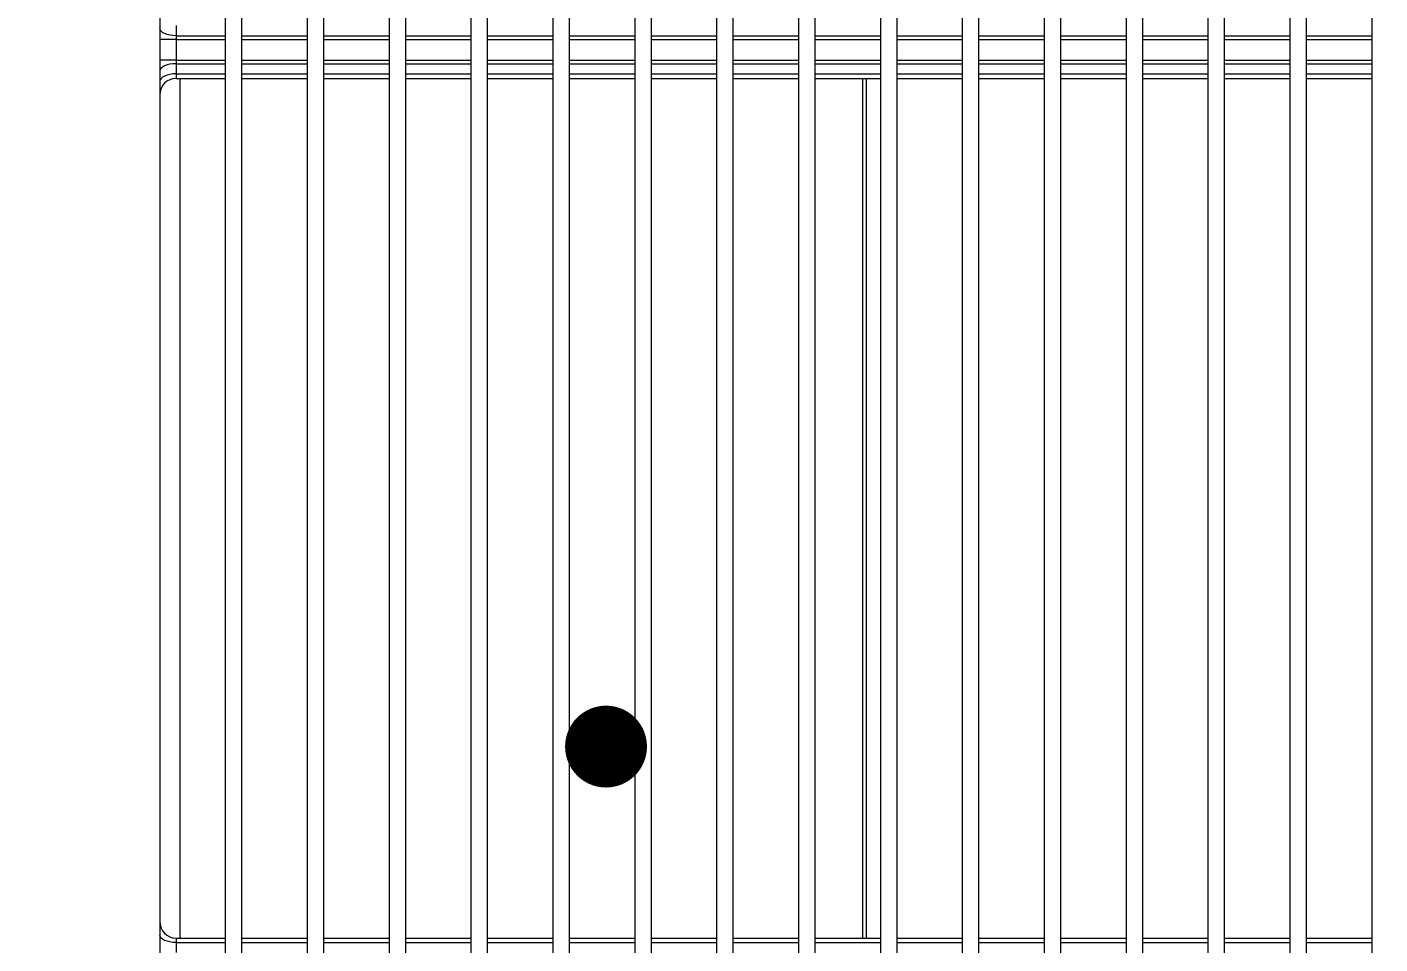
# Model space of a CAD drawing. Header units: metres. Extents: x -101133.8 to -101066.7, y -24899.3 to -24824.7.
# Drawn here: x -101102.9863 to -101102.8211, y -24837.2705 to -24837.1585 of the extents above; entities that cross this region are included whole.
import ezdxf

# ---------------------------------------------------------------- set-up
doc = ezdxf.new("R2010")
doc.units = ezdxf.units.M
doc.header["$LTSCALE"] = 0.2
doc.header["$PDSIZE"] = -5
doc.layers.add('CMT-COTATION DIVERS', color=1, linetype='Continuous')
doc.layers.add('CMT-CVC-MATERIEL', color=30, linetype='Continuous')
doc.styles.get("Standard").update_dxf_attribs({"font": 'arial.ttf'})
doc.dimstyles.get("Standard").update_dxf_attribs({"dimtxt": 0.18, "dimasz": 0.18, "dimexe": 0.18, "dimexo": 0.0625, "dimgap": 0.09, "dimtad": 0, "dimtih": 1, "dimtoh": 1, "dimdec": 4, "dimzin": 0, "dimdsep": 46, "dimtxsty": 'Standard', "dimcen": 0.09, "dimadec": 0, "dimazin": 0, "dimtfac": 1, "dimtdec": 4, "dimtofl": 0, "dimtmove": 0, "dimatfit": 3, "dimfxl": 1, "dimtolj": 1, "dimtzin": 0, "dimarcsym": 0})

# ---------------------------------------------------------------- blocks, each defined once
blk = doc.blocks.new('Cassette 600x600')
at = {"linetype": 'Continuous', "lineweight": 13}
for p, q in [((-20143.73, 427.01), (-20417.73, 427.01)), ((-20333.63, 426.12), (-20333.52, 426.42)), ((-20333.52, 426.42), (-20333.39, 426.67)), ((-20333.39, 426.67), (-20333.23, 426.85)), ((-20333.23, 426.85), (-20333.06, 426.97)), ((-20333.06, 426.97), (-20332.89, 427.01)), ((-20228.4, 426.97), (-20228.57, 427.01)), ((-20228.23, 426.85), (-20228.4, 426.97)), ((-20228.07, 426.67), (-20228.23, 426.85)), ((-20227.94, 426.42), (-20228.07, 426.67)), ((-20227.83, 426.12), (-20227.94, 426.42)), ((-20227.16, 426.97), (-20227.34, 427.01)), ((-20226.99, 426.85), (-20227.16, 426.97)), ((-20226.84, 426.67), (-20226.99, 426.85)), ((-20226.7, 426.42), (-20226.84, 426.67)), ((-20226.59, 426.12), (-20226.7, 426.42)), ((-20225.99, 425.01), (-20225.99, 427.01)), ((-20223.47, 425.01), (-20223.47, 427.01)), ((-20222.87, 426.12), (-20222.76, 426.42)), ((-20222.76, 426.42), (-20222.62, 426.67)), ((-20222.62, 426.67), (-20222.47, 426.85)), ((-20222.47, 426.85), (-20222.3, 426.97)), ((-20222.3, 426.97), (-20222.12, 427.01)), ((-20333.78, 425.01), (-20335.02, 425.01)), ((-20333.78, 425.01), (-20333.77, 425.4)), ((-20333.23, 425.01), (-20333.78, 425.01)), ((-20333.78, 425.01), (-20333.78, 419.01)), ((-20333.77, 425.4), (-20333.71, 425.77)), ((-20333.71, 425.77), (-20333.63, 426.12)), ((-20333.23, 425.01), (-20333.23, 419.01)), ((-20227.68, 425.01), (-20228.23, 425.01)), ((-20228.23, 425.01), (-20228.23, 419.01)), ((-20227.75, 425.77), (-20227.83, 426.12)), ((-20227.69, 425.4), (-20227.75, 425.77)), ((-20227.68, 425.01), (-20227.69, 425.4)), ((-20226.44, 425.01), (-20227.68, 425.01)), ((-20227.68, 425.01), (-20227.68, 419.01)), ((-20226.51, 425.77), (-20226.59, 426.12)), ((-20226.46, 425.4), (-20226.51, 425.77)), ((-20226.44, 425.01), (-20226.46, 425.4)), ((-20225.99, 425.01), (-20226.44, 425.01)), ((-20226.44, 425.01), (-20226.44, 419.01)), ((-20223.47, 425.01), (-20225.99, 425.01)), ((-20225.99, 425.01), (-20225.99, 419.01)), ((-20223.02, 425.01), (-20223.47, 425.01)), ((-20223.47, 425.01), (-20223.47, 419.01)), ((-20223.02, 425.01), (-20223, 425.4)), ((-20221.78, 425.01), (-20223.02, 425.01)), ((-20223.02, 425.01), (-20223.02, 419.01)), ((-20223, 425.4), (-20222.95, 425.77)), ((-20222.95, 425.77), (-20222.87, 426.12)), ((-20333.23, 424.51), (-20228.23, 424.51)), ((-20185.23, 419.01), (-20376.23, 419.01)), ((-20185.23, 417.01), (-20376.23, 417.01)), ((-20333.78, 417.01), (-20333.78, 409.01)), ((-20333.23, 417.01), (-20333.23, 409.01)), ((-20228.23, 417.01), (-20228.23, 409.01)), ((-20227.68, 417.01), (-20227.68, 409.01)), ((-20226.44, 417.01), (-20226.44, 409.01)), ((-20225.99, 417.01), (-20225.99, 409.01)), ((-20223.47, 417.01), (-20223.47, 409.01)), ((-20223.02, 417.01), (-20223.02, 409.01)), ((-20143.73, 409.01), (-20417.73, 409.01)), ((-20143.73, 407.01), (-20417.73, 407.01)), ((-20333.78, 407.01), (-20333.78, 399.01)), ((-20333.23, 407.01), (-20333.23, 399.01)), ((-20228.23, 407.01), (-20228.23, 399.01)), ((-20227.68, 407.01), (-20227.68, 399.01)), ((-20226.44, 407.01), (-20226.44, 399.01)), ((-20225.99, 407.01), (-20225.99, 399.01)), ((-20223.47, 407.01), (-20223.47, 399.01)), ((-20223.02, 407.01), (-20223.02, 399.01)), ((-20143.73, 399.01), (-20417.73, 399.01)), ((-20143.73, 397.01), (-20417.73, 397.01)), ((-20333.78, 397.01), (-20333.78, 389.01)), ((-20333.23, 397.01), (-20333.23, 389.01)), ((-20228.23, 397.01), (-20228.23, 389.01)), ((-20227.68, 397.01), (-20227.68, 389.01)), ((-20226.44, 397.01), (-20226.44, 389.01)), ((-20225.99, 397.01), (-20225.99, 389.01)), ((-20223.47, 397.01), (-20223.47, 389.01)), ((-20223.02, 397.01), (-20223.02, 389.01)), ((-20143.73, 389.01), (-20417.73, 389.01)), ((-20143.73, 387.01), (-20417.73, 387.01)), ((-20333.78, 387.01), (-20333.78, 379.01)), ((-20333.23, 387.01), (-20333.23, 379.01)), ((-20228.23, 387.01), (-20228.23, 379.01)), ((-20227.68, 387.01), (-20227.68, 379.01)), ((-20226.44, 387.01), (-20226.44, 379.01)), ((-20225.99, 387.01), (-20225.99, 379.01)), ((-20223.47, 387.01), (-20223.47, 379.01)), ((-20223.02, 387.01), (-20223.02, 379.01)), ((-20143.73, 379.01), (-20417.73, 379.01)), ((-20143.73, 377.01), (-20417.73, 377.01)), ((-20333.78, 377.01), (-20333.78, 369.01)), ((-20333.23, 377.01), (-20333.23, 369.01)), ((-20228.23, 377.01), (-20228.23, 369.01)), ((-20227.68, 377.01), (-20227.68, 369.01)), ((-20226.44, 377.01), (-20226.44, 369.01)), ((-20225.99, 377.01), (-20225.99, 369.01)), ((-20223.47, 377.01), (-20223.47, 369.01)), ((-20223.02, 377.01), (-20223.02, 369.01)), ((-20143.73, 369.01), (-20417.73, 369.01)), ((-20143.73, 367.01), (-20417.73, 367.01)), ((-20333.78, 367.01), (-20333.78, 359.01)), ((-20333.23, 367.01), (-20333.23, 359.01)), ((-20228.23, 367.01), (-20228.23, 359.01)), ((-20227.68, 367.01), (-20227.68, 359.01)), ((-20226.44, 367.01), (-20226.44, 359.01)), ((-20225.99, 367.01), (-20225.99, 359.01)), ((-20223.47, 367.01), (-20223.47, 359.01)), ((-20223.02, 367.01), (-20223.02, 359.01)), ((-20143.73, 359.01), (-20417.73, 359.01)), ((-20143.73, 357.01), (-20417.73, 357.01)), ((-20333.78, 357.01), (-20333.78, 349.01)), ((-20333.23, 357.01), (-20333.23, 349.01)), ((-20228.23, 357.01), (-20228.23, 349.01)), ((-20227.68, 357.01), (-20227.68, 349.01)), ((-20226.44, 357.01), (-20226.44, 349.01)), ((-20225.99, 357.01), (-20225.99, 349.01)), ((-20223.47, 357.01), (-20223.47, 349.01)), ((-20223.02, 357.01), (-20223.02, 349.01)), ((-20143.73, 349.01), (-20417.73, 349.01)), ((-20143.73, 347.01), (-20417.73, 347.01)), ((-20333.78, 347.01), (-20333.78, 339.01)), ((-20333.23, 347.01), (-20333.23, 339.01)), ((-20228.23, 347.01), (-20228.23, 339.01)), ((-20227.68, 347.01), (-20227.68, 339.01)), ((-20226.44, 347.01), (-20226.44, 339.01)), ((-20225.99, 347.01), (-20225.99, 339.01)), ((-20223.47, 347.01), (-20223.47, 339.01)), ((-20223.02, 347.01), (-20223.02, 339.01)), ((-20333.23, 341.16), (-20228.23, 341.16)), ((-20333.23, 340.7), (-20228.23, 340.7)), ((-20143.73, 339.01), (-20417.73, 339.01)), ((-20143.73, 337.01), (-20417.73, 337.01)), ((-20333.78, 337.01), (-20333.78, 329.01)), ((-20333.23, 337.01), (-20333.23, 329.01)), ((-20228.23, 337.01), (-20228.23, 329.01)), ((-20227.68, 337.01), (-20227.68, 329.01)), ((-20226.44, 337.01), (-20226.44, 329.01)), ((-20225.99, 337.01), (-20225.99, 329.01)), ((-20223.47, 337.01), (-20223.47, 329.01)), ((-20223.02, 337.01), (-20223.02, 329.01)), ((-20143.73, 329.01), (-20417.73, 329.01)), ((-20143.73, 327.01), (-20417.73, 327.01)), ((-20333.78, 327.01), (-20333.78, 319.01)), ((-20333.23, 327.01), (-20333.23, 319.01)), ((-20228.23, 327.01), (-20228.23, 319.01)), ((-20227.68, 327.01), (-20227.68, 319.01)), ((-20226.44, 327.01), (-20226.44, 319.01)), ((-20225.99, 327.01), (-20225.99, 319.01)), ((-20223.47, 327.01), (-20223.47, 319.01)), ((-20223.02, 327.01), (-20223.02, 319.01)), ((-20143.73, 319.01), (-20417.73, 319.01)), ((-20143.73, 317.01), (-20417.73, 317.01)), ((-20333.78, 317.01), (-20333.78, 309.01)), ((-20333.23, 317.01), (-20333.23, 309.01)), ((-20228.23, 317.01), (-20228.23, 309.01)), ((-20227.68, 317.01), (-20227.68, 309.01)), ((-20226.44, 317.01), (-20226.44, 309.01)), ((-20225.99, 317.01), (-20225.99, 309.01)), ((-20223.47, 317.01), (-20223.47, 309.01)), ((-20223.02, 317.01), (-20223.02, 309.01)), ((-20143.73, 309.01), (-20417.73, 309.01)), ((-20143.73, 307.01), (-20417.73, 307.01)), ((-20333.78, 307.01), (-20333.78, 299.01)), ((-20333.23, 307.01), (-20333.23, 299.01)), ((-20228.23, 307.01), (-20228.23, 299.01)), ((-20227.68, 307.01), (-20227.68, 299.01)), ((-20226.44, 307.01), (-20226.44, 299.01)), ((-20225.99, 307.01), (-20225.99, 299.01)), ((-20223.47, 307.01), (-20223.47, 299.01)), ((-20223.02, 307.01), (-20223.02, 299.01)), ((-20143.73, 299.01), (-20417.73, 299.01)), ((-20143.73, 297.01), (-20417.73, 297.01)), ((-20333.78, 297.01), (-20333.78, 289.01)), ((-20333.23, 297.01), (-20333.23, 289.01)), ((-20228.23, 297.01), (-20228.23, 289.01)), ((-20227.68, 297.01), (-20227.68, 289.01)), ((-20226.44, 297.01), (-20226.44, 289.01)), ((-20225.99, 297.01), (-20225.99, 289.01)), ((-20223.47, 297.01), (-20223.47, 289.01)), ((-20223.02, 297.01), (-20223.02, 289.01)), ((-20143.73, 289.01), (-20417.73, 289.01)), ((-20143.73, 287.01), (-20417.73, 287.01)), ((-20333.78, 287.01), (-20333.78, 279.01)), ((-20333.23, 287.01), (-20333.23, 279.01)), ((-20228.23, 287.01), (-20228.23, 279.01)), ((-20227.68, 287.01), (-20227.68, 279.01)), ((-20226.44, 287.01), (-20226.44, 279.01)), ((-20225.99, 287.01), (-20225.99, 279.01)), ((-20223.47, 287.01), (-20223.47, 279.01)), ((-20223.02, 287.01), (-20223.02, 279.01)), ((-20143.73, 279.01), (-20417.73, 279.01))]:
    blk.add_line(p, q, dxfattribs=at)
at = {"linetype": 'Continuous', "const_width": 5}
blk.add_lwpolyline([(-20312.35, 372.51, 1), (-20307.35, 372.51, 1)], format="xyb", close=True, dxfattribs=at)
at = {"linetype": 'Continuous', "lineweight": 13}
for centre, start, end in [((-20331.23, 425.01), 90, 180), ((-20230.23, 425.01), 0, 90)]:
    blk.add_arc(centre, 2, start, end, dxfattribs=at)
at = {"linetype": 'Continuous', "lineweight": 25}
blk.add_point((-20309.85, 372.51), dxfattribs=at)
blk = doc.blocks.new('COT-45')
at = {"color": 0}
for p, q in [((0, -1), (0, 1)), ((-1, 0), (1, 0))]:
    blk.add_line(p, q, dxfattribs=at)
at = {"color": 0, "const_width": 0.4}
blk.add_lwpolyline([(-0.4419, -0.4419), (0.4419, 0.4419)], dxfattribs=at)
blk = doc.blocks.new('*D83')
at = {"layer": 'CMT-COTATION DIVERS', "color": 0, "lineweight": -2}
for p, q in [((-101108.8404, -24836.86729), (-101108.8404, -24836.59379)), ((-101102.46986, -24837.82446), (-101102.46986, -24836.59379)), ((-101108.8154, -24836.64379), (-101102.49486, -24836.64379))]:
    blk.add_line(p, q, dxfattribs=at)
at = {"layer": 'Defpoints', "color": 0, "lineweight": 15}
for p in [(-101102.46986, -24836.64379), (-101108.8404, -24836.89729), (-101102.46986, -24837.85446)]:
    blk.add_point(p, dxfattribs=at)
at = {"layer": 'CMT-COTATION DIVERS', "color": 0, "lineweight": -2, "xscale": 0.025, "yscale": 0.025, "zscale": 0.025, "rotation": 180}
blk.add_blockref('COT-45', (-101108.8404, -24836.64379), dxfattribs=at)
at = {"layer": 'CMT-COTATION DIVERS', "color": 0, "lineweight": -2, "xscale": 0.025, "yscale": 0.025, "zscale": 0.025}
blk.add_blockref('COT-45', (-101102.46986, -24836.64379), dxfattribs=at)
at = {"layer": 'CMT-COTATION DIVERS', "color": 0, "lineweight": 15, "insert": (-101105.65513, -24836.56797), "char_height": 0.075, "attachment_point": 5}
blk.add_mtext('\\A1;637', dxfattribs=at)

msp = doc.modelspace()

# ---------------------------------------------------------------- block references
at = {"layer": 'CMT-CVC-MATERIEL', "xscale": 0.001, "yscale": 0.001, "zscale": 0.001, "rotation": 90}
msp.add_blockref('Cassette 600x600', (-101102.54312, -24816.93657), dxfattribs=at)

# ---------------------------------------------------------------- dimensions: what is measured, and where the dimension line sits
at = {"layer": 'CMT-COTATION DIVERS', "lineweight": 15}
dim = msp.add_linear_dim(base=(-101102.46986, -24836.64379), p1=(-101108.8404, -24836.89729), p2=(-101102.46986, -24837.85446), dimstyle='Standard', override={"dimscale": 0.05, "dimtxt": 1.5, "dimasz": 0.5, "dimexe": 1, "dimexo": 0.6, "dimgap": 0.75, "dimtad": 1, "dimtih": 0, "dimtoh": 0, "dimdec": 0, "dimlfac": 100, "dimblk": 'COT-45', "dimcen": 0, "dimadec": 2, "dimazin": 2, "dimtdec": 2, "dimtix": 1, "dimtmove": 1, "dimfrac": 1}, dxfattribs=at)
dim.commit()
dim.dimension.update_dxf_attribs({"geometry": '*D83', "text_midpoint": (-101105.65513, -24836.56797)})

doc.saveas('drawing.dxf')
